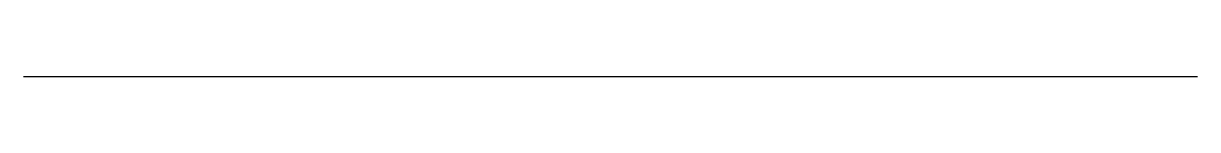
# Model space of a CAD drawing. Header units: metres. Extents: x 100 to 400, y 250 to 250.
import ezdxf

# ---------------------------------------------------------------- set-up
doc = ezdxf.new("R2010")
doc.units = ezdxf.units.M

msp = doc.modelspace()

# ---------------------------------------------------------------- linework, layer by layer
msp.add_lwpolyline([(100, 250), (175, 250), (250, 250), (325, 250), (400, 250)])

doc.saveas('drawing.dxf')
